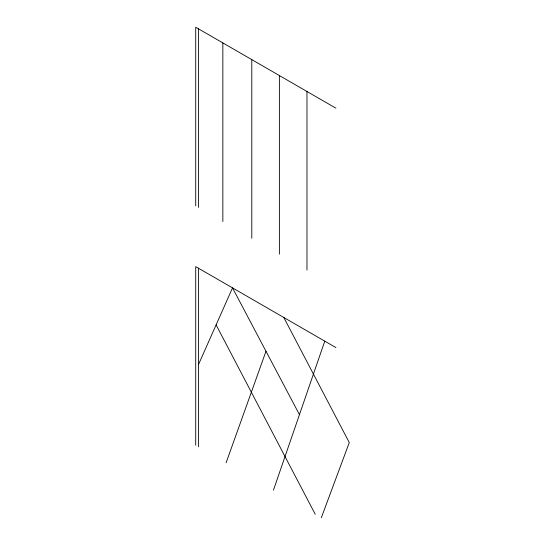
<?xml version="1.0" encoding="UTF-8"?>
<svg xmlns="http://www.w3.org/2000/svg" width="545" height="545" viewBox="0 0 545 545"><rect width="100%" height="100%" fill="white"/><g stroke="black" fill="none" stroke-linecap="round" stroke-linejoin="round"><path stroke-width="0.82" d="M273.461 490.119L324.772 341.143M226.114 462.78L265.987 351.273M321.325 517.75L349.284 442.574L283.802 317.49M198.434 364.694L232.524 287.883L299.45 414.656M335.918 108.189L195.716 27.25L195.716 205.847M335.918 347.581L195.716 266.634L195.716 445.231M216.106 324.875L315.208 514.221M306.971 91.478L306.971 270.075M279.381 75.551L279.381 254.154M251.797 59.63L251.797 238.226M222.851 42.919L222.851 221.515M198.434 28.817L198.434 207.413M198.434 268.201L198.434 446.798"/></g></svg>
